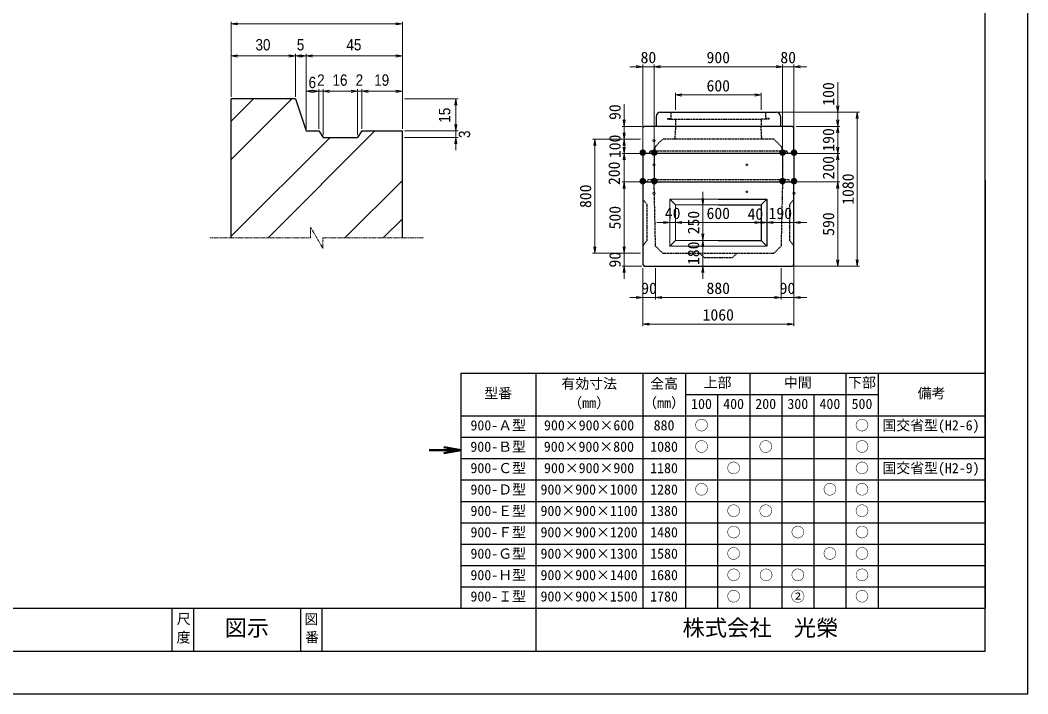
# Model space of a CAD drawing. Units: millimetres, scale not verified. Extents: x -210 to 210, y -148 to 148.
# Drawn here: x -25.5 to 210, y -148.5 to 9 of the extents above; entities that cross this region are included whole.
import ezdxf
from ezdxf.enums import TextEntityAlignment as Align

# ---------------------------------------------------------------- set-up
doc = ezdxf.new("R2010")
doc.units = ezdxf.units.MM
doc.linetypes.add('USER1', pattern=[12.95, 6.35, -3.175, 0.25, -3.175])
doc.linetypes.add('USER2', pattern=[4.7625, 3.175, -1.5875])
doc.layers.add('0-0', color=7, linetype='Continuous')
for name, color, linetype, lineweight in [('0-1_0', 9, 'Continuous', 25), ('0-2_dims', 2, 'Continuous', 13), ('0-3_pen1実線', 4, 'Continuous', 13), ('0-4_pen2実線', 3, 'Continuous', 13), ('0-5_pen3実線', 7, 'Continuous', 25), ('0-6_pen4実線', 6, 'Continuous', 25), ('0-7_pen1一点', 4, 'USER1', 13), ('0-8_pen2破線', 3, 'USER2', 25), ('0-B_draw', 7, 'Continuous', 13)]:
    doc.layers.add(name, color=color, linetype=linetype, lineweight=lineweight)
doc.styles.add('ＭＳ ゴシック', font='')
doc.styles.add('ＭＳ Ｐゴシック', font='')
doc.styles.get('ＭＳ ゴシック').set_extended_font_data('MS Gothic')
doc.styles.get('ＭＳ Ｐゴシック').set_extended_font_data('MS PGothic')

# ---------------------------------------------------------------- blocks, each defined once
blk = doc.blocks.new('部分図 1')
at = {"layer": '0-1_0'}
blk.add_lwpolyline([(0, 0), (12600, 0), (12600, 8910), (0, 8910)], close=True, dxfattribs=at)
at = {"layer": '0-2_dims'}
for p, q in [((7015.13, 4187.91), (7015.13, 4713.46)), ((7015.13, 4698.46), (8215.13, 4698.46)), ((8215.13, 3962.91), (8215.13, 4713.46)), ((7015.13, 4187.91), (7015.13, 4488.46)), ((7465.13, 4473.46), (7015.13, 4473.46)), ((7465.13, 4187.91), (7465.13, 4488.46)), ((7465.13, 4187.91), (7465.13, 4488.46)), ((7465.13, 4473.46), (7540.13, 4473.46)), ((7540.13, 3962.91), (7540.13, 4488.46)), ((7540.13, 3962.91), (7540.13, 4488.46)), ((8215.13, 4473.46), (7540.13, 4473.46)), ((8215.13, 3962.91), (8215.13, 4488.46)), ((7540.13, 3962.91), (7540.13, 4240.68)), ((7630.13, 3962.91), (7630.13, 4240.68)), ((7630.13, 3962.91), (7630.13, 4240.68)), ((7660.13, 3921.66), (7660.13, 4240.68)), ((7660.13, 3917.91), (7660.13, 4240.68)), ((7900.13, 3917.91), (7900.13, 4240.68)), ((7900.13, 3917.91), (7900.13, 4240.68)), ((7930.13, 3962.91), (7930.13, 4240.68)), ((7930.13, 3962.91), (7930.13, 4240.68)), ((8215.13, 3962.91), (8215.13, 4240.68)), ((7630.13, 4225.68), (7540.13, 4225.68)), ((7630.13, 4225.68), (7540.13, 4225.68)), ((7630.13, 4225.68), (7660.13, 4225.68)), ((7660.13, 4225.68), (7750.13, 4225.68)), ((7660.13, 4225.68), (7900.13, 4225.68)), ((7900.13, 4225.68), (7810.13, 4225.68)), ((7900.13, 4225.68), (7930.13, 4225.68)), ((7930.13, 4225.68), (8020.13, 4225.68)), ((7930.13, 4225.68), (8215.13, 4225.68)), ((8230.13, 4172.91), (8605.22, 4172.91)), ((8590.22, 4172.91), (8590.22, 3947.91)), ((8590.22, 3947.91), (8590.22, 4037.91)), ((8230.13, 3947.91), (8605.22, 3947.91)), ((8230.13, 3947.91), (8605.22, 3947.91)), ((8230.13, 3902.91), (8605.22, 3902.91)), ((8590.22, 3947.91), (8590.22, 3902.91)), ((8590.22, 3902.91), (8590.22, 3812.91))]:
    blk.add_line(p, q, dxfattribs=at)
at = {"layer": '0-2_dims', "lineweight": 18}
for p, q in [((9900, 4398.2), (9810, 4398.2)), ((9900, 3605.2), (9900, 4413.2)), ((9900, 4398.2), (9980.29, 4398.2)), ((9980.29, 3606.93), (9980.29, 4413.2)), ((9980.29, 3606.93), (9980.29, 4413.2)), ((9980.29, 4398.2), (10070.29, 4398.2)), ((9980.29, 4398.2), (10880, 4398.2)), ((10880, 4398.2), (10790, 4398.2)), ((10880, 3606.93), (10880, 4413.2)), ((10880, 3606.93), (10880, 4413.2)), ((10880, 4398.2), (10960, 4398.2)), ((10960, 3603.42), (10960, 4413.2)), ((10960, 4398.2), (11050, 4398.2)), ((11267, 4080), (11267, 4290)), ((10130, 4095), (10130, 4215)), ((10130, 4200), (10730, 4200)), ((10730, 4095), (10730, 4215)), ((9770, 3980), (9770, 4135)), ((10850, 4080), (11282, 4080)), ((10975, 4080), (11419, 4080)), ((11267, 4080), (11267, 3980)), ((11267, 3980), (11267, 4070)), ((11404, 4080), (11404, 3000)), ((9895, 3980), (9755, 3980)), ((9770, 3980), (9770, 3890)), ((9770, 3890), (9770, 3980)), ((10975, 3980), (11282, 3980)), ((10975, 3980), (11282, 3980)), ((11267, 3980), (11267, 3890)), ((11267, 3980), (11267, 3790)), ((9870, 3890), (9549, 3890)), ((9564, 3890), (9564, 3090)), ((9885, 3890), (9755, 3890)), ((9885, 3890), (9755, 3890)), ((9770, 3890), (9770, 3800)), ((9770, 3890), (9770, 3790)), ((9770, 3790), (9770, 3880)), ((11267, 3790), (11267, 3880)), ((9885, 3790), (9755, 3790)), ((9885, 3790), (9755, 3790)), ((9770, 3790), (9770, 3700)), ((9770, 3790), (9770, 3590)), ((10975, 3790), (11282, 3790)), ((10975, 3790), (11282, 3790)), ((11267, 3790), (11267, 3700)), ((11267, 3790), (11267, 3590)), ((9885, 3590), (9755, 3590)), ((9885, 3590), (9755, 3590)), ((9770, 3590), (9770, 3090)), ((9770, 3590), (9770, 3500)), ((9900, 3590.2), (11028, 3590.2)), ((10975, 3590), (11282, 3590)), ((10990, 3590), (11282, 3590)), ((11267, 3590), (11267, 3000)), ((11267, 3590), (11267, 3500)), ((10321, 3430.2), (10321, 3520.2)), ((10314, 3430.2), (10306, 3430.2)), ((10321, 3430.2), (10321, 3180.2)), ((10090, 3305.2), (10090, 3320.2)), ((10130, 3305.2), (10130, 3320.2)), ((10130, 3305.2), (10130, 3320.2)), ((10730, 3305.2), (10730, 3320.2)), ((10730, 3305.2), (10730, 3320.2)), ((10770, 3305.2), (10770, 3320.2)), ((10770, 3305.2), (10770, 3320.2)), ((10960, 3305.2), (10960, 3320.2)), ((10090, 3305.2), (10000, 3305.2)), ((10090, 3305.2), (10130, 3305.2)), ((10130, 3305.2), (10220, 3305.2)), ((10130, 3305.2), (10730, 3305.2)), ((10321, 3180.2), (10321, 3270.2)), ((10730, 3305.2), (10640, 3305.2)), ((10770, 3305.2), (10680, 3305.2)), ((10730, 3305.2), (10770, 3305.2)), ((10770, 3305.2), (10860, 3305.2)), ((10770, 3305.2), (10960, 3305.2)), ((10960, 3305.2), (11050, 3305.2)), ((9770, 3090), (9770, 3180)), ((10314, 3180.2), (10306, 3180.2)), ((10314, 3180.2), (10306, 3180.2)), ((10321, 3180.2), (10321, 3090.2)), ((10321, 3180.2), (10321, 3000.2)), ((9885, 3090), (9549, 3090)), ((9885, 3090), (9755, 3090)), ((9885, 3090), (9755, 3090)), ((9770, 3090), (9770, 3000)), ((9895, 3000), (9755, 3000)), ((9770, 3000), (9770, 2910)), ((9900, 2984.8), (9900, 2764.7)), ((9989.8, 2984.8), (9989.8, 2764.7)), ((9989.8, 2984.8), (9989.8, 2764.7)), ((10321, 3000.2), (10321, 2910.2)), ((10323, 3000.2), (10336, 3000.2)), ((10870, 2984.8), (10870, 2764.7)), ((10870, 2984.8), (10870, 2764.7)), ((10960, 3018.2), (10960, 2764.7)), ((10965, 3000), (11282, 3000)), ((10980, 3000), (11419, 3000)), ((9900, 2929.9), (9900, 2578.2)), ((10960, 2914.78), (10960, 2578.2)), ((9900, 2779.7), (9810, 2779.7)), ((9900, 2779.7), (9989.8, 2779.7)), ((9989.8, 2779.7), (10079.8, 2779.7)), ((9989.8, 2779.7), (10870, 2779.7)), ((10870, 2779.7), (10780, 2779.7)), ((10870, 2779.7), (10960, 2779.7)), ((10960, 2779.7), (11050, 2779.7)), ((9900, 2593.2), (10960, 2593.2))]:
    blk.add_line(p, q, dxfattribs=at)
at = {"layer": '0-2_dims', "lineweight": 50}
blk.add_line((8625, 1709), (8404, 1709), dxfattribs=at)
at = {"layer": '0-2_dims'}
for points in [[(7060.13, 4705.96), (7015.13, 4698.46), (7060.13, 4690.96)], [(8170.13, 4690.96), (8215.13, 4698.46), (8170.13, 4705.96)], [(7060.13, 4480.96), (7015.13, 4473.46), (7060.13, 4465.96)], [(7420.13, 4465.96), (7465.13, 4473.46), (7420.13, 4480.96)], [(7510.13, 4480.96), (7465.13, 4473.46), (7510.13, 4465.96)], [(7495.13, 4465.96), (7540.13, 4473.46), (7495.13, 4480.96)], [(7585.13, 4480.96), (7540.13, 4473.46), (7585.13, 4465.96)], [(8170.13, 4465.96), (8215.13, 4473.46), (8170.13, 4480.96)], [(7585.13, 4233.18), (7540.13, 4225.68), (7585.13, 4218.18)], [(7585.13, 4218.18), (7630.13, 4225.68), (7585.13, 4233.18)], [(7705.13, 4233.18), (7660.13, 4225.68), (7705.13, 4218.18)], [(7705.13, 4233.18), (7660.13, 4225.68), (7705.13, 4218.18)], [(7855.13, 4218.18), (7900.13, 4225.68), (7855.13, 4233.18)], [(7855.13, 4218.18), (7900.13, 4225.68), (7855.13, 4233.18)], [(7975.13, 4233.18), (7930.13, 4225.68), (7975.13, 4218.18)], [(7975.13, 4233.18), (7930.13, 4225.68), (7975.13, 4218.18)], [(8170.13, 4218.18), (8215.13, 4225.68), (8170.13, 4233.18)], [(8597.72, 4127.91), (8590.22, 4172.91), (8582.72, 4127.91)], [(8582.72, 3992.91), (8590.22, 3947.91), (8597.72, 3992.91)], [(8582.72, 3992.91), (8590.22, 3947.91), (8597.72, 3992.91)], [(8597.72, 3857.91), (8590.22, 3902.91), (8582.72, 3857.91)]]:
    blk.add_lwpolyline(points, dxfattribs=at)
at = {"layer": '0-2_dims', "lineweight": 18}
for points in [[(9855, 4390.7), (9900, 4398.2), (9855, 4405.7)], [(10025.29, 4405.7), (9980.29, 4398.2), (10025.29, 4390.7)], [(10025.29, 4405.7), (9980.29, 4398.2), (10025.29, 4390.7)], [(10835, 4390.7), (10880, 4398.2), (10835, 4405.7)], [(10835, 4390.7), (10880, 4398.2), (10835, 4405.7)], [(11005, 4405.7), (10960, 4398.2), (11005, 4390.7)], [(10175, 4207.5), (10130, 4200), (10175, 4192.5)], [(10685, 4192.5), (10730, 4200), (10685, 4207.5)], [(11259.5, 4125), (11267, 4080), (11274.5, 4125)], [(11411.5, 4035), (11404, 4080), (11396.5, 4035)], [(9762.5, 4025), (9770, 3980), (9777.5, 4025)], [(11259.5, 4025), (11267, 3980), (11274.5, 4025)], [(11274.5, 3935), (11267, 3980), (11259.5, 3935)], [(9571.5, 3845), (9564, 3890), (9556.5, 3845)], [(9762.5, 3935), (9770, 3890), (9777.5, 3935)], [(9777.5, 3845), (9770, 3890), (9762.5, 3845)], [(9762.5, 3835), (9770, 3790), (9777.5, 3835)], [(11259.5, 3835), (11267, 3790), (11274.5, 3835)], [(9777.5, 3745), (9770, 3790), (9762.5, 3745)], [(11274.5, 3745), (11267, 3790), (11259.5, 3745)], [(9777.5, 3545), (9770, 3590), (9762.5, 3545)], [(9777.5, 3545), (9770, 3590), (9762.5, 3545)], [(11274.5, 3545), (11267, 3590), (11259.5, 3545)], [(11274.5, 3545), (11267, 3590), (11259.5, 3545)], [(10313.5, 3475.2), (10321, 3430.2), (10328.5, 3475.2)], [(10045, 3297.7), (10090, 3305.2), (10045, 3312.7)], [(10175, 3312.7), (10130, 3305.2), (10175, 3297.7)], [(10175, 3312.7), (10130, 3305.2), (10175, 3297.7)], [(10685, 3297.7), (10730, 3305.2), (10685, 3312.7)], [(10685, 3297.7), (10730, 3305.2), (10685, 3312.7)], [(10725, 3297.7), (10770, 3305.2), (10725, 3312.7)], [(10815, 3312.7), (10770, 3305.2), (10815, 3297.7)], [(11005, 3312.7), (10960, 3305.2), (11005, 3297.7)], [(10313.5, 3225.2), (10321, 3180.2), (10328.5, 3225.2)], [(10328.5, 3135.2), (10321, 3180.2), (10313.5, 3135.2)], [(9556.5, 3135), (9564, 3090), (9571.5, 3135)], [(9762.5, 3135), (9770, 3090), (9777.5, 3135)], [(9762.5, 3135), (9770, 3090), (9777.5, 3135)], [(11259.5, 3045), (11267, 3000), (11274.5, 3045)], [(11396.5, 3045), (11404, 3000), (11411.5, 3045)], [(9777.5, 2955), (9770, 3000), (9762.5, 2955)], [(10328.5, 2955.2), (10321, 3000.2), (10313.5, 2955.2)], [(9855, 2772.2), (9900, 2779.7), (9855, 2787.2)], [(10034.8, 2787.2), (9989.8, 2779.7), (10034.8, 2772.2)], [(10034.8, 2787.2), (9989.8, 2779.7), (10034.8, 2772.2)], [(10825, 2772.2), (10870, 2779.7), (10825, 2787.2)], [(10825, 2772.2), (10870, 2779.7), (10825, 2787.2)], [(11005, 2787.2), (10960, 2779.7), (11005, 2772.2)], [(9945, 2600.7), (9900, 2593.2), (9945, 2585.7)], [(10915, 2585.7), (10960, 2593.2), (10915, 2600.7)]]:
    blk.add_lwpolyline(points, dxfattribs=at)
at = {"layer": '0-2_dims', "lineweight": 50}
blk.add_lwpolyline([(8505, 1689), (8625, 1709), (8505, 1729)], dxfattribs=at)
at = {"layer": '0-3_pen1実線'}
for p, q in [((7015.13, 4017.41), (7170.63, 4172.91)), ((7015.13, 3748), (7440.04, 4172.91)), ((10730, 4027.02), (10732.98, 4030)), ((7015.13, 3209.18), (7708.86, 3902.91)), ((7273.26, 3197.91), (8023.26, 3947.91)), ((7812.08, 3197.91), (8215.13, 3600.96)), ((8081.49, 3197.91), (8215.13, 3331.55))]:
    blk.add_line(p, q, dxfattribs=at)
at = {"layer": '0-4_pen2実線'}
blk.add_line((10786, 4036), (10786, 4030), dxfattribs=at)
for centre, radius in [((9980, 3880), 8), ((9980, 3710), 8), ((10630, 3710), 6), ((9980, 3510.2), 8), ((10630, 3520.2), 6), ((10961.1, 3510.2), 8)]:
    blk.add_circle(centre, radius, dxfattribs=at)
at = {"layer": '0-5_pen3実線'}
for p, q in [((7015.13, 3197.91), (7015.13, 4172.91)), ((7465.13, 4172.91), (7015.13, 4172.91)), ((7465.13, 4172.91), (7540.13, 3947.91)), ((9995, 4050), (9995, 3980)), ((10025, 4080), (10835, 4080)), ((10865, 4050), (10865, 3980)), ((10960, 3790), (10960, 3970)), ((7930.13, 3947.91), (7900.13, 3902.91)), ((7930.13, 3947.91), (8215.13, 3947.91)), ((8215.13, 3197.91), (8215.13, 3947.91)), ((9900, 3790), (9900, 3590)), ((10960, 3790), (9900, 3790)), ((10960, 3790), (10960, 3590)), ((9900, 3590), (10960, 3590)), ((10960, 3010.2), (10960, 3590.2)), ((10770, 3470.2), (10730, 3430.2)), ((10430, 3180.2), (10730, 3180.2)), ((10730, 3180.2), (10770, 3140.2)), ((10090, 3140.2), (10767.73, 3142.47)), ((9910, 3000.2), (10950, 3000.2)), ((10960, 3010.2), (10950, 3000.2)), ((9150, 2250), (9150, 600)), ((9900, 2250), (9900, 600)), ((10200, 2250), (10200, 600)), ((10650, 2250), (10650, 600)), ((11325, 2250), (11325, 600)), ((11550, 2250), (11550, 600)), ((10200, 2100), (11550, 2100)), ((10425, 2100), (10425, 600)), ((10875, 2100), (10875, 600)), ((11100, 2100), (11100, 600)), ((8625, 1950), (12300, 1950)), ((8625, 1800), (12300, 1800)), ((8625, 1650), (12300, 1650)), ((8625, 1500), (12300, 1500)), ((8625, 1350), (12300, 1350)), ((8625, 1200), (12300, 1200)), ((8625, 1050), (12300, 1050)), ((8625, 900), (12300, 900)), ((8625, 750), (12300, 750)), ((6750, 600), (6750, 300)), ((7650, 600), (7650, 300))]:
    blk.add_line(p, q, dxfattribs=at)
for points in [[(10960, 3970), (10950, 3980), (9910, 3980)], [(7540.13, 3947.91), (7630.13, 3947.91), (7660.13, 3902.91), (7900.13, 3902.91)], [(9900, 3590.2), (9900, 3010.2), (9910, 3000.2)], [(10430, 3470.2), (10770, 3470.2), (10770, 3140.2)], [(10430, 3430.2), (10730, 3430.2), (10730, 3180.2)]]:
    blk.add_lwpolyline(points, dxfattribs=at)
for centre, start, end in [((10025, 4050), 90, 180), ((10835, 4050), 0, 90)]:
    blk.add_arc(centre, 30, start, end, dxfattribs=at)
at = {"layer": '0-6_pen4実線'}
for p, q in [((12300, 3600), (12300, 2100)), ((8625, 2250), (12300, 2250)), ((8625, 2250), (8625, 600)), ((12300, 2100), (12300, 600)), ((300, 600), (12300, 600)), ((6600, 600), (6600, 300)), ((7500, 600), (7500, 300)), ((9150, 600), (9150, 300))]:
    blk.add_line(p, q, dxfattribs=at)
blk.add_lwpolyline([(300, 300), (12300, 300), (12300, 8610), (300, 8610)], close=True, dxfattribs=at)
at = {"layer": '0-7_pen1一点'}
for p, q in [((7615.13, 3197.91), (7571.83, 3272.91)), ((7571.83, 3197.91), (7571.83, 3272.91)), ((6865.13, 3197.91), (7571.83, 3197.91)), ((7615.13, 3197.91), (7658.43, 3122.91)), ((7658.43, 3197.91), (8365.13, 3197.91)), ((7658.43, 3197.91), (7658.43, 3122.91))]:
    blk.add_line(p, q, dxfattribs=at)
at = {"layer": '0-8_pen2破線'}
for p, q in [((10074, 4036), (10098, 4036)), ((10074, 4036), (10074, 4030)), ((10074, 4030), (10730, 4030)), ((10098, 4080), (10098, 4030)), ((10130, 4030), (10130, 3980)), ((10786, 4030), (10730, 4030)), ((10730, 4030), (10730, 3980)), ((10762, 4080), (10762, 4036)), ((10786, 4036), (10762, 4036)), ((10130, 3980), (10125, 3890)), ((10735, 3890), (10730, 3980)), ((9990, 3840), (10040, 3890)), ((10430, 3890), (10040, 3890)), ((10820, 3890), (10430, 3890)), ((10820, 3890), (10870, 3840)), ((9990, 3840), (9980, 3805)), ((10870, 3840), (10880, 3805)), ((9950, 3805), (9945, 3790)), ((10430, 3805), (9950, 3805)), ((9980, 3790), (9980, 3605)), ((10910, 3805), (10430, 3805)), ((10880, 3790), (10880, 3605)), ((10910, 3805), (10915, 3790)), ((9930, 3590), (9935, 3605)), ((10430, 3605), (9935, 3605)), ((10925, 3605), (10430, 3605)), ((10930, 3590), (10925, 3605)), ((9900, 3470.2), (9930, 3430.2)), ((10960, 3470.2), (10930, 3430.2)), ((9930, 3430.2), (9930, 3180.2)), ((10930, 3430.2), (10930, 3180.2)), ((9930, 3180.2), (9900, 3140.2)), ((10930, 3180.2), (10960, 3140.2)), ((10040, 3090.2), (10820, 3090.2)), ((10330, 3060.2), (10300, 3090.2))]:
    blk.add_line(p, q, dxfattribs=at)
for points in [[(10040, 3090.2), (9990, 3140.2), (9980.32, 3590.2)], [(10880, 3590.2), (10870, 3140.2), (10820, 3090.2)], [(10330, 3060.2), (10530, 3060.2), (10560, 3090.2)]]:
    blk.add_lwpolyline(points, dxfattribs=at)
at = {"layer": '0-B_draw'}
for p, q in [((9900, 3970), (9910, 3980)), ((9900, 3970), (9900, 3790)), ((10090, 3470.2), (10090, 3140.2)), ((10090, 3470.2), (10130, 3430.2)), ((10090, 3470.2), (10430, 3470.2)), ((10130, 3430.2), (10130, 3180.2)), ((10130, 3430.2), (10430, 3430.2)), ((10130, 3180.2), (10090, 3140.2)), ((10130, 3180.2), (10430, 3180.2))]:
    blk.add_line(p, q, dxfattribs=at)
at = {"layer": '0-2_dims', "color": 7, "style": 'ＭＳ Ｐゴシック', "width": 0.9}
for s, p in [('30', (7185.59, 4488.46)), ('5', (7475.36, 4488.46)), ('45', (7823.09, 4488.46)), ('6', (7557.86, 4223.64)), ('2', (7617.86, 4240.68)), ('16', (7725.59, 4240.68)), ('2', (7887.86, 4240.68)), ('19', (8018.09, 4240.68))]:
    blk.add_text(s, height=79.98, dxfattribs=at).set_placement(p, align=Align.BOTTOM_LEFT)
at = {"layer": '0-2_dims', "color": 7, "style": 'ＭＳ ゴシック'}
for s, p in [('80', (9885.14, 4398.7)), ('900', (10347.64, 4398.7)), ('80', (10865, 4398.7)), ('600', (10347.5, 4200.5)), ('40', (10055, 3305.7)), ('600', (10347.5, 3305.7)), ('40', (10635, 3301.2)), ('190', (10782.5, 3305.7)), ('90', (9889.9, 2780.2)), ('880', (10347.4, 2780.2)), ('90', (10860, 2780.2)), ('1060', (10320, 2593.7))]:
    blk.add_text(s, height=80.65, dxfattribs=at).set_placement(p, align=Align.BOTTOM_LEFT)
for s, p in [('100', (11266.5, 4125)), ('90', (9769.5, 4025)), ('190', (11266.5, 3802.5)), ('100', (9769.5, 3757.5)), ('200', (11266.5, 3607.5)), ('200', (9764, 3568.5)), ('1080', (11403.5, 3430)), ('800', (9563.5, 3407.5)), ('500', (9769.5, 3257.5)), ('250', (10320.5, 3222.7)), ('590', (11266.5, 3212.5)), ('180', (10320.5, 3007.7)), ('90', (9769.5, 2990))]:
    blk.add_text(s, height=80.65, rotation=90, dxfattribs=at).set_placement(p, align=Align.BOTTOM_LEFT)
at = {"layer": '0-2_dims', "color": 7, "style": 'ＭＳ Ｐゴシック', "width": 0.9}
for s, p in [('15', (8575.22, 4005.86)), ('3', (8714.31, 3898.14))]:
    blk.add_text(s, height=79.98, rotation=90, dxfattribs=at).set_placement(p, align=Align.BOTTOM_LEFT)
at = {"layer": '0-2_dims', "color": 1, "style": 'ＭＳ ゴシック'}
for p in [(9875, 3765.1), (9955.2, 3765.2), (10854.9, 3765.1), (10935.1, 3765.2), (9874.9, 3565.2), (9956, 3565.2), (10854.5, 3565.2), (10935.2, 3565.1)]:
    blk.add_text('●', height=36.66, dxfattribs=at).set_placement(p, align=Align.BOTTOM_LEFT)
at = {"layer": '0-5_pen3実線', "style": 'ＭＳ ゴシック'}
for s, height, p in [('有効寸法', 71.47, (9330.03, 2118.76)), ('全高', 71.47, (9952.52, 2118.76)), ('上部', 71.51, (10327.46, 2126.23)), ('中間', 71.46, (10890.02, 2126.26)), ('下部', 71.52, (11339.95, 2126.23)), ('型番', 71.47, (8790.02, 2051.26)), ('備考', 71.45, (11827.54, 2051.27)), ('（mm）', 71.49, (9378.73, 1983.74)), ('（mm）', 71.49, (9903.73, 1983.74)), ('100', 71.47, (10239.39, 1976.26)), ('400', 71.46, (10464.4, 1976.27)), ('200', 71.47, (10689.39, 1976.26)), ('300', 71.47, (10914.39, 1976.26)), ('400', 71.46, (11139.4, 1976.27)), ('500', 71.47, (11364.39, 1976.26)), ('900-Ａ型', 71.47, (8692.52, 1826.25)), ('900×900×600', 71.48, (9208.13, 1826.25)), ('880', 71.47, (9976.89, 1826.26)), ('○', 71.37, (10263.83, 1826.33)), ('○', 71.37, (11388.83, 1826.33)), ('国交省型(H2-6)', 71.48, (11580, 1826.25)), ('900-Ｂ型', 71.47, (8691.81, 1676.25)), ('900×900×800', 71.48, (9206.82, 1676.25)), ('1080', 71.47, (9952.51, 1676.26)), ('○', 71.37, (10263.83, 1676.33)), ('○', 71.37, (10713.83, 1676.33)), ('○', 71.37, (11388.83, 1676.33)), ('900-Ｃ型', 71.47, (8692.52, 1526.25)), ('○', 71.37, (10488.83, 1526.33)), ('○', 71.37, (11388.83, 1526.33)), ('国交省型(H2-9)', 71.48, (11580, 1526.25)), ('900×900×900', 71.48, (9208.13, 1526.25)), ('1180', 71.47, (9952.51, 1526.26)), ('900-Ｄ型', 71.47, (8692.52, 1376.25)), ('900×900×1000', 71.48, (9183.76, 1376.25)), ('1280', 71.47, (9952.51, 1376.26)), ('○', 71.37, (10263.83, 1376.33)), ('○', 71.37, (11163.83, 1376.33)), ('○', 71.37, (11388.83, 1376.33)), ('900-Ｅ型', 71.47, (8692.52, 1226.25)), ('900×900×1100', 71.48, (9183.76, 1226.25)), ('1380', 71.47, (9952.51, 1226.26)), ('○', 71.37, (10488.83, 1226.33)), ('○', 71.37, (10713.83, 1226.33)), ('○', 71.37, (11388.83, 1226.33)), ('900-Ｆ型', 71.47, (8692.52, 1076.25)), ('900×900×1200', 71.48, (9183.76, 1076.25)), ('1480', 71.47, (9952.51, 1076.26)), ('○', 71.37, (10488.83, 1076.33)), ('○', 71.37, (10938.83, 1076.33)), ('○', 71.37, (11388.83, 1076.33)), ('900-Ｇ型', 71.47, (8692.52, 926.25)), ('900×900×1300', 71.48, (9183.76, 926.25)), ('1580', 71.47, (9952.51, 926.26)), ('○', 71.37, (10488.83, 926.33)), ('○', 71.37, (11163.83, 926.33)), ('○', 71.37, (11388.83, 926.33)), ('900-Ｈ型', 71.47, (8692.52, 776.25)), ('900×900×1400', 71.48, (9183.76, 776.25)), ('1680', 71.47, (9952.51, 776.26)), ('○', 71.37, (10488.83, 776.33)), ('○', 71.37, (10716.33, 776.33)), ('○', 71.37, (10938.83, 776.33)), ('○', 71.37, (11388.83, 776.33)), ('900-Ｉ型', 71.47, (8692.52, 626.25)), ('900×900×1500', 71.48, (9183.76, 626.25)), ('1780', 71.47, (9952.51, 626.26)), ('○', 71.37, (10488.83, 626.33)), ('②', 71.47, (10938.76, 626.26)), ('○', 71.37, (11388.83, 626.33)), ('尺', 71.42, (6633.3, 467.75)), ('図', 71.42, (7527.6, 467)), ('図示', 114.3, (6969.04, 372.02)), ('株式会社\u3000光榮', 114.4, (10179.07, 372.01)), ('度', 71.44, (6632.55, 339)), ('番', 71.42, (7533.3, 339.75))]:
    blk.add_text(s, height=height, dxfattribs=at).set_placement(p, align=Align.BOTTOM_LEFT)

msp = doc.modelspace()

# ---------------------------------------------------------------- block references
at = {"layer": '0-0', "xscale": 0.0333333, "yscale": 0.0333333}
msp.add_blockref('部分図 1', (-210, -148.5), dxfattribs=at)

doc.saveas('drawing.dxf')
